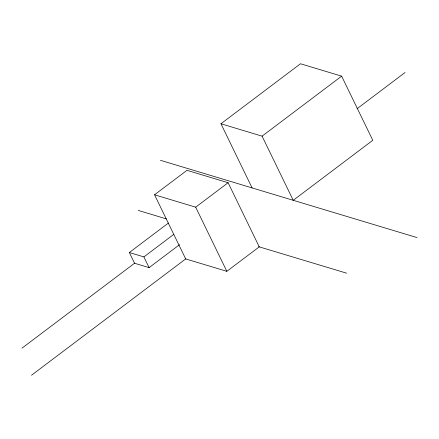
<?xml version="1.0" encoding="UTF-8"?>
<svg xmlns="http://www.w3.org/2000/svg" width="439" height="439" viewBox="0 0 439 439"><rect width="100%" height="100%" fill="white"/><g stroke="black" fill="none" stroke-linecap="round" stroke-linejoin="round"><path stroke-width="0.66" d="M220.943 123.765L300.49 63.759L341.635 76.15L372.782 140.293L293.23 200.305L262.083 136.156L220.943 123.765L252.09 187.914M154.544 194.784L186.959 170.327L228.104 182.717L259.251 246.866L226.837 271.318L185.692 258.928L154.544 194.784L195.684 207.17L226.837 271.318M262.083 136.156L341.635 76.15M179.556 244.671L149.112 267.636L134.548 263.252L129.34 252.524L168.483 222.996M195.684 207.17L228.104 182.717M21.95 348.193L134.735 263.109M129.34 252.524L143.904 256.908L173.806 234.355M356.984 108.784L405.06 72.517M31.509 375.241L185.823 258.829M160.454 160.317L417.05 237.592M138.269 210.429L166.408 218.907M258.747 246.713L346.569 273.162M143.904 256.908L149.112 267.636"/></g></svg>
